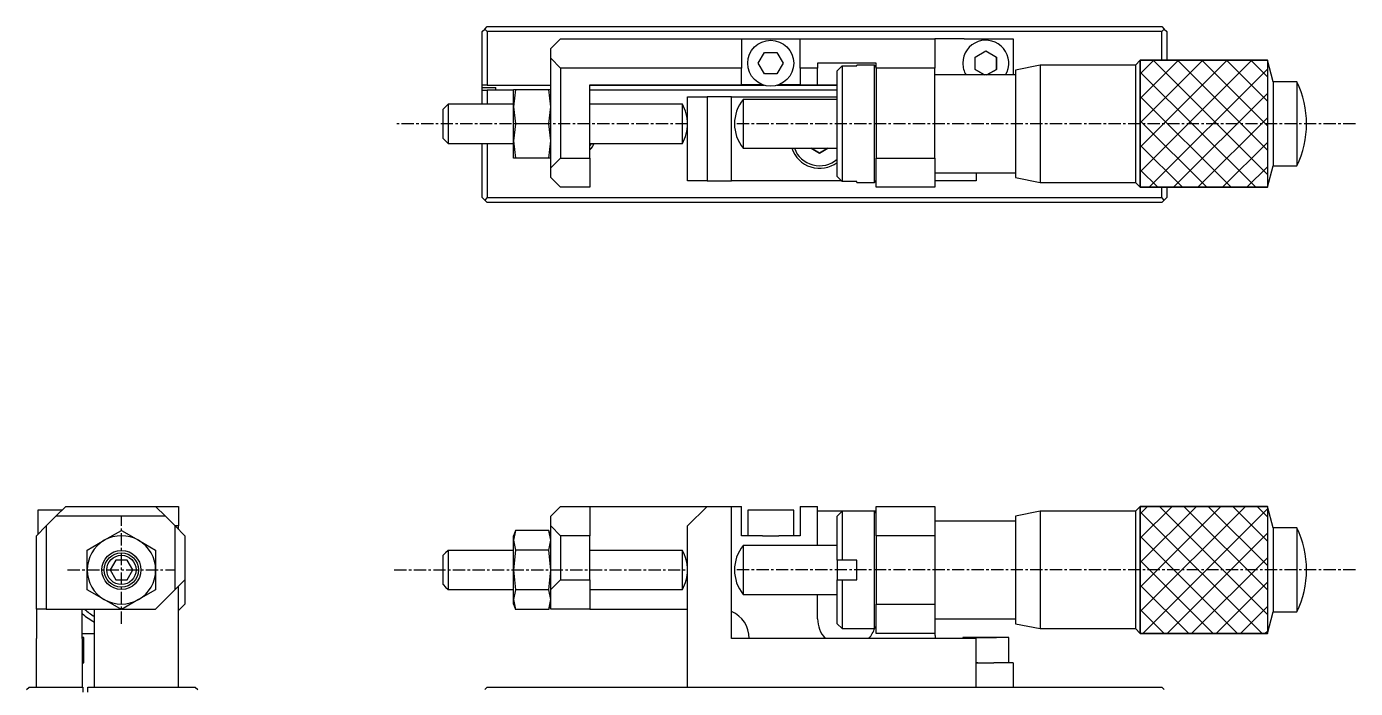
# Model space of a CAD drawing. Extents: x 10 to 357, y 10 to 245.
# Drawn here: x 65.2 to 201.2, y 177.3 to 245 of the extents above; entities that cross this region are included whole.
import ezdxf

# ---------------------------------------------------------------- set-up
doc = ezdxf.new("R2010")
doc.units = 0
doc.linetypes.add('CENTER', pattern=[2, 1.25, -0.25, 0.25, -0.25])
doc.layers.get('0').update_dxf_attribs({"linetype": 'CONTINUOUS'})
doc.layers.add('CENTER', color=1, linetype='CENTER')

msp = doc.modelspace()

# ---------------------------------------------------------------- linework, layer by layer
at = {"color": 7, "linetype": 'CONTINUOUS'}
for p, q in [((111.849996, 244.5), (112.099996, 244.75)), ((112.099996, 244.75), (112.349996, 245)), ((112.099996, 244.75), (112.349996, 244.5)), ((112.349996, 245), (181.349996, 245)), ((181.349996, 245), (181.599996, 244.75)), ((181.349996, 244.5), (181.599996, 244.75)), ((181.599996, 244.75), (181.849996, 244.5)), ((111.849996, 239), (111.849996, 244.5)), ((181.349996, 244.5), (112.349996, 244.5)), ((112.349996, 244.5), (112.349996, 239)), ((118.849996, 242.75), (119.849996, 243.75)), ((119.849996, 243.75), (138.349996, 243.75)), ((138.349996, 243.75), (138.349996, 240.75)), ((138.349996, 243.75), (144.349996, 243.75)), ((144.349996, 243.75), (158.149996, 243.75)), ((144.349996, 240.75), (144.349996, 243.75)), ((158.149996, 243.75), (158.149996, 240.75)), ((161.149996, 243.75), (158.149996, 243.75)), ((161.149996, 243.75), (166.149996, 243.75)), ((166.149996, 243.75), (166.149996, 240.05)), ((181.349996, 241.549999), (181.349996, 244.5)), ((181.849996, 244.5), (181.849996, 241.549999)), ((118.849996, 241.75), (118.849996, 242.75)), ((140.079826, 241.25), (140.714911, 242.35)), ((140.714911, 242.35), (141.985082, 242.35)), ((141.985082, 242.35), (142.620167, 241.25)), ((162.249997, 241.885085), (163.349997, 242.520171)), ((163.349997, 242.520171), (164.449997, 241.885085)), ((118.849996, 238.55), (118.849996, 241.75)), ((118.849996, 241.75), (119.849996, 240.75)), ((119.849996, 240.75), (119.849996, 231.55)), ((138.349996, 240.75), (119.849996, 240.75)), ((138.349996, 239.05), (138.349996, 240.75)), ((140.714911, 240.15), (140.079826, 241.25)), ((142.620167, 241.25), (141.985082, 240.15)), ((144.349996, 240.75), (144.349996, 239.05)), ((146.149996, 240.75), (144.349996, 240.75)), ((152.149996, 241.25), (146.149996, 241.25)), ((146.149996, 241.25), (146.149996, 240.75)), ((146.149996, 239.05), (146.149996, 240.75)), ((148.149997, 240.458327), (148.649997, 240.96608)), ((148.649997, 240.96608), (148.649996, 229.13392)), ((148.649997, 240.96608), (150.149997, 240.96608)), ((150.149997, 240.96608), (150.149997, 241.05)), ((150.149997, 240.96608), (150.149997, 241.05)), ((151.949997, 241.05), (150.149997, 241.05)), ((151.949996, 229.05), (151.949997, 241.05)), ((152.149997, 240.85), (151.949997, 241.05)), ((152.149996, 240.75), (152.149996, 241.25)), ((158.149996, 240.75), (152.149996, 240.75)), ((152.149996, 240.75), (152.149996, 231.55)), ((158.149996, 231.55), (158.149996, 240.75)), ((162.249997, 240.614915), (162.249997, 241.885085)), ((163.228457, 240.05), (162.249997, 240.614915)), ((162.249997, 240.614915), (163.228457, 240.05)), ((164.449997, 240.614915), (163.471536, 240.05)), ((163.471536, 240.05), (164.449997, 240.614915)), ((164.449997, 241.885085), (164.449997, 240.614915)), ((164.449997, 240.614915), (164.449997, 241.885085)), ((168.899995, 241.049996), (166.399996, 240.549997)), ((166.399996, 240.549997), (166.399996, 229.550003)), ((168.899995, 241.049996), (168.899995, 229.050004)), ((178.65, 241.049996), (168.899995, 241.049996)), ((179.150002, 241.549999), (178.65, 241.049996)), ((178.65, 241.049996), (178.65, 229.050004)), ((179.150002, 241.549999), (192.150003, 241.549999)), ((179.150002, 228.550001), (179.150002, 241.549999)), ((192.739491, 239.35), (192.150003, 241.549999)), ((192.150003, 241.549999), (192.150003, 228.550001)), ((141.985082, 240.15), (140.714911, 240.15)), ((148.149996, 229.641673), (148.149997, 240.458327)), ((148.149997, 239.693559), (148.149997, 240.458327)), ((166.399996, 240.05), (158.149996, 240.05)), ((192.739491, 239.35), (192.739491, 230.75)), ((195.150002, 239.35), (192.739491, 239.35)), ((195.150002, 239.35), (195.150002, 230.75)), ((112.349996, 239), (111.849996, 239)), ((111.849996, 238.75), (111.849996, 239)), ((111.849996, 238.75), (113.249996, 238.75)), ((111.849996, 238.5), (111.849996, 238.75)), ((111.849996, 237.05), (111.849996, 238.5)), ((111.849996, 238.5), (112.349996, 238.5)), ((112.349996, 239), (118.849996, 239)), ((112.349996, 238.5), (112.349996, 237.05)), ((115.048996, 238.5), (112.349996, 238.5)), ((113.249996, 238.5), (113.249996, 238.75)), ((115.247069, 238.55), (115.049996, 236.8)), ((115.049996, 238.55), (115.247069, 238.55)), ((115.049996, 236.8), (115.049996, 238.55)), ((115.247069, 238.55), (118.652924, 238.55)), ((118.849996, 236.8), (118.652924, 238.55)), ((118.652924, 238.55), (118.849996, 238.55)), ((118.849996, 237.05), (118.849996, 238.55)), ((122.849996, 231.55), (122.849996, 239.05)), ((122.849996, 239.05), (138.349996, 239.05)), ((122.849996, 239), (140.671764, 239)), ((148.149996, 238.5), (122.849996, 238.5)), ((140.523861, 239.05), (138.349996, 239.05)), ((142.028229, 239), (148.149997, 239)), ((144.349996, 239.05), (142.176132, 239.05)), ((144.349996, 239.05), (146.149996, 239.05)), ((146.149996, 239.05), (148.149997, 239.05)), ((108.099997, 236.8), (107.849997, 236.55)), ((107.849997, 235.05), (107.849997, 236.55)), ((108.349997, 237.05), (108.099997, 236.8)), ((108.349997, 237.05), (108.349997, 235.05)), ((115.049977, 237.05), (108.349997, 237.05)), ((115.049996, 236.8), (115.247069, 235.05)), ((115.049996, 233.3), (115.049996, 236.8)), ((118.652924, 235.05), (118.849996, 236.8)), ((118.849996, 233.05), (118.849996, 237.05)), ((132.314098, 237.05), (122.850016, 237.05)), ((132.314098, 235.05), (132.314098, 237.050005)), ((132.314098, 235.05), (132.314098, 237.05)), ((132.849997, 229.2), (132.849997, 237.8)), ((132.849997, 237.8), (134.849997, 237.8)), ((134.849997, 237.8), (134.849997, 229.2)), ((137.349997, 237.8), (134.849997, 237.8)), ((137.349997, 229.2), (137.349997, 237.8)), ((137.349997, 237.8), (148.149996, 237.8)), ((138.527505, 237.549996), (138.527505, 232.550004)), ((148.149996, 237.549996), (138.527505, 237.549996)), ((107.849997, 233.55), (107.849997, 235.05)), ((108.349997, 235.05), (108.349997, 233.05)), ((115.247069, 235.05), (115.049996, 233.3)), ((118.652924, 235.05), (115.247069, 235.05)), ((118.849996, 233.3), (118.652924, 235.05)), ((132.314098, 233.049995), (132.314098, 235.05)), ((132.314098, 233.05), (132.314098, 235.05)), ((107.849997, 233.55), (108.099997, 233.3)), ((108.099997, 233.3), (108.349997, 233.05)), ((108.349997, 233.05), (115.049977, 233.05)), ((111.849996, 227.5), (111.849996, 233.05)), ((112.349996, 233.05), (112.349996, 227.5)), ((115.049996, 233.3), (115.247069, 231.55)), ((115.049996, 231.55), (115.049996, 233.3)), ((118.652924, 231.55), (118.849996, 233.3)), ((118.849996, 231.55), (118.849996, 233.05)), ((122.850016, 233.05), (132.314098, 233.05)), ((138.527505, 232.550004), (148.149996, 232.550004)), ((146.349997, 232.056624), (145.495438, 232.550004)), ((145.495438, 232.550004), (146.349997, 232.056624)), ((147.204555, 232.550004), (146.349997, 232.056624)), ((146.349997, 232.056624), (147.204555, 232.550004)), ((115.247069, 231.55), (115.049996, 231.55)), ((118.652924, 231.55), (115.247069, 231.55)), ((118.849996, 231.55), (118.652924, 231.55)), ((118.849996, 230.55), (118.849996, 231.55)), ((119.849996, 231.55), (118.849996, 230.55)), ((119.849996, 231.55), (122.849996, 231.55)), ((122.849996, 231.55), (122.849996, 228.55)), ((152.149996, 228.55), (152.149996, 231.55)), ((152.149996, 231.55), (158.149996, 231.55)), ((158.149996, 231.55), (158.149996, 228.55)), ((118.849996, 229.55), (118.849996, 230.55)), ((148.149996, 229.641673), (148.149996, 230.406441)), ((158.149996, 230.05), (166.399996, 230.05)), ((162.349996, 230.05), (162.349996, 229.2)), ((192.150003, 228.550001), (192.739491, 230.75)), ((192.739491, 230.75), (195.150002, 230.75)), ((119.849996, 228.55), (118.849996, 229.55)), ((122.849996, 228.55), (119.849996, 228.55)), ((134.849997, 229.2), (132.849997, 229.2)), ((134.849997, 229.2), (137.349997, 229.2)), ((148.584926, 229.2), (137.349997, 229.2)), ((148.649996, 229.13392), (148.149996, 229.641673)), ((150.149996, 229.13392), (148.649996, 229.13392)), ((150.149996, 229.05), (150.149996, 229.13392)), ((150.149996, 229.05), (150.149996, 229.13392)), ((150.149996, 229.05), (151.949996, 229.05)), ((151.949996, 229.05), (152.149996, 229.25)), ((152.149996, 229.2), (152.099996, 229.2)), ((158.149996, 228.55), (152.149996, 228.55)), ((162.349996, 229.2), (158.149996, 229.2)), ((166.399996, 229.550003), (168.899995, 229.050004)), ((168.899995, 229.050004), (178.65, 229.050004)), ((178.65, 229.050004), (179.150002, 228.550001)), ((192.150003, 228.550001), (179.150002, 228.550001)), ((181.349996, 227.5), (181.349996, 228.550001)), ((181.849996, 228.550001), (181.849996, 227.5)), ((112.099996, 227.25), (111.849996, 227.5)), ((112.349996, 227.5), (112.099996, 227.25)), ((112.349996, 227), (112.099996, 227.25)), ((112.349996, 227.5), (181.349996, 227.5)), ((181.349996, 227), (112.349996, 227)), ((181.599996, 227.25), (181.349996, 227.5)), ((181.599996, 227.25), (181.349996, 227)), ((181.849996, 227.5), (181.599996, 227.25)), ((68.25, 194.9), (69.25, 195.9)), ((69.25, 195.9), (78.45, 195.9)), ((78.45, 195.9), (79.45, 194.9)), ((78.45, 195.9), (80.8, 195.9)), ((80.8, 195.9), (80.8, 193.9)), ((119.849996, 195.9), (118.849996, 194.9)), ((119.849996, 195.9), (122.849996, 195.9)), ((122.849996, 195.9), (122.849996, 192.9)), ((122.849996, 195.9), (134.849997, 195.9)), ((134.849997, 195.9), (132.849997, 193.9)), ((134.849997, 195.9), (137.349997, 195.9)), ((137.349997, 195.9), (138.349996, 195.9)), ((137.349997, 182.4), (137.349997, 195.9)), ((138.349996, 192.9), (138.349996, 195.9)), ((144.349996, 195.9), (144.349996, 192.9)), ((144.349996, 195.9), (146.149996, 195.9)), ((146.149996, 191.899996), (146.149996, 195.9)), ((152.149996, 192.9), (152.149996, 195.9)), ((152.149996, 195.9), (158.149996, 195.9)), ((158.149996, 195.9), (158.149996, 192.9)), ((179.150002, 195.899999), (178.65, 195.399996)), ((179.150002, 195.899999), (192.150003, 195.899999)), ((179.150002, 182.900001), (179.150002, 195.899999)), ((192.739491, 193.7), (192.150003, 195.899999)), ((192.150003, 195.899999), (192.150003, 182.900001)), ((68.85, 195.5), (66.4, 195.5)), ((66.4, 195.5), (66.4, 193.05)), ((68.25, 194.9), (67.25, 193.9)), ((79.45, 194.9), (68.25, 194.9)), ((80.45, 193.9), (79.45, 194.9)), ((118.849996, 193.9), (118.849996, 194.9)), ((143.699996, 195.5), (138.999996, 195.5)), ((138.999996, 195.5), (138.999996, 192.9)), ((143.699996, 192.9), (143.699996, 195.5)), ((148.649997, 195.4), (146.149996, 195.4)), ((148.649997, 195.4), (148.149997, 194.9)), ((148.149997, 190.4), (148.149997, 194.9)), ((151.949997, 195.4), (148.649997, 195.4)), ((148.649997, 195.4), (148.649997, 190.4)), ((151.949997, 195.4), (148.649997, 195.4)), ((151.949996, 183.4), (151.949997, 195.4)), ((152.149996, 195.4), (151.949997, 195.4)), ((152.149997, 195.2), (151.949997, 195.4)), ((166.399996, 194.4), (158.149996, 194.4)), ((168.899995, 195.399996), (166.399996, 194.899997)), ((166.399996, 194.899997), (166.399996, 183.900003)), ((168.899995, 195.399996), (168.899995, 183.400004)), ((178.65, 195.399996), (168.899995, 195.399996)), ((178.65, 195.399996), (178.65, 183.400004)), ((67.25, 193.9), (66.25, 192.9)), ((67.25, 193.9), (67.25, 185.4)), ((73.2, 192.431089), (74.95, 193.441452)), ((74.95, 193.441452), (76.7, 192.431089)), ((80.45, 187.4), (80.45, 193.9)), ((81.45, 192.9), (80.45, 193.9)), ((80.8, 193.9), (80.45, 193.9)), ((80.8, 193.55), (80.8, 193.9)), ((115.247069, 193.441452), (115.049996, 192.431089)), ((115.247069, 193.441452), (115.049996, 192.9)), ((118.652924, 193.441452), (115.247069, 193.441452)), ((118.849996, 192.431089), (118.652924, 193.441452)), ((118.849996, 192.9), (118.652924, 193.441452)), ((119.849996, 192.9), (118.849996, 193.9)), ((118.849996, 191.4), (118.849996, 193.9)), ((132.849997, 177.4), (132.849997, 193.9)), ((192.739491, 193.7), (192.739491, 185.1)), ((195.150002, 193.7), (192.739491, 193.7)), ((195.150002, 193.7), (195.150002, 185.1)), ((66.25, 185.4), (66.25, 192.9)), ((71.45, 191.420726), (73.2, 192.431089)), ((76.7, 192.431089), (78.45, 191.420726)), ((81.45, 192.9), (81.45, 188.4)), ((115.049996, 192.431089), (115.049996, 192.9)), ((115.049996, 189.4), (115.049996, 192.431089)), ((115.049996, 192.431089), (115.247069, 191.420726)), ((118.652924, 191.420726), (118.849996, 192.431089)), ((122.849996, 192.9), (119.849996, 192.9)), ((119.849996, 192.9), (119.849996, 188.4)), ((122.849996, 188.4), (122.849996, 192.9)), ((140.523861, 192.9), (138.349996, 192.9)), ((138.527505, 191.899996), (138.527505, 186.900004)), ((148.149997, 191.899996), (138.527505, 191.899996)), ((140.523861, 192.9), (142.176132, 192.9)), ((144.349996, 192.9), (142.176132, 192.9)), ((158.149996, 192.9), (152.149996, 192.9)), ((152.149996, 192.9), (152.149996, 185.9)), ((158.149996, 192.9), (158.149996, 185.9)), ((71.45, 189.4), (71.45, 191.420726)), ((74.37265, 190.4), (73.795299, 189.4)), ((75.52735, 190.4), (74.37265, 190.4)), ((76.104701, 189.4), (75.52735, 190.4)), ((78.45, 191.420726), (78.45, 189.4)), ((108.099997, 191.15), (107.849997, 190.9)), ((107.849997, 187.9), (107.849997, 190.9)), ((108.349997, 191.4), (108.099997, 191.15)), ((108.349997, 191.4), (108.349997, 187.4)), ((115.049977, 191.4), (108.349997, 191.4)), ((115.247069, 191.420726), (115.049996, 189.4)), ((118.652924, 191.420726), (115.247069, 191.420726)), ((118.849996, 189.4), (118.652924, 191.420726)), ((118.849996, 187.4), (118.849996, 191.4)), ((132.314098, 191.4), (122.850016, 191.4)), ((132.314098, 187.399995), (132.314098, 191.400005)), ((132.314098, 187.4), (132.314098, 191.4)), ((148.149996, 190.40007), (148.149996, 188.4)), ((148.649996, 190.4), (148.149996, 190.4)), ((150.149996, 190.4), (148.649996, 190.4)), ((150.149996, 188.4), (150.149997, 190.4)), ((71.45, 187.379274), (71.45, 189.4)), ((73.795299, 189.4), (74.37265, 188.4)), ((75.52735, 188.4), (76.104701, 189.4)), ((78.45, 189.4), (78.45, 187.379274)), ((115.049996, 186.368911), (115.049996, 189.4)), ((115.049996, 189.4), (115.247069, 187.379274)), ((118.652924, 187.379274), (118.849996, 189.4)), ((74.37265, 188.4), (75.52735, 188.4)), ((80.45, 187.4), (81.45, 188.4)), ((80.8, 177.4), (80.8, 187.75)), ((81.45, 188.4), (81.45, 185.9)), ((107.849997, 187.9), (108.099997, 187.65)), ((108.099997, 187.65), (108.349997, 187.4)), ((118.849996, 187.4), (119.849996, 188.4)), ((119.849996, 188.4), (122.849996, 188.4)), ((122.849996, 188.4), (122.849996, 185.4)), ((148.149996, 188.4), (148.649996, 188.4)), ((148.149996, 183.9), (148.149996, 188.4)), ((148.649996, 188.4), (148.649996, 183.4)), ((148.649996, 188.4), (150.149996, 188.4)), ((73.2, 186.368911), (71.45, 187.379274)), ((74.95, 185.358548), (73.2, 186.368911)), ((76.7, 186.368911), (74.95, 185.358548)), ((78.45, 187.379274), (76.7, 186.368911)), ((78.45, 185.4), (80.45, 187.4)), ((108.349997, 187.4), (115.049977, 187.4)), ((115.247069, 187.379274), (115.049996, 186.368911)), ((115.049996, 186.368911), (115.247069, 185.358548)), ((115.049996, 185.9), (115.049996, 186.368911)), ((118.652924, 187.379274), (115.247069, 187.379274)), ((118.849996, 186.368911), (118.652924, 187.379274)), ((118.652924, 185.358548), (118.849996, 186.368911)), ((118.849996, 185.4), (118.849996, 187.4)), ((122.850016, 187.4), (132.314098, 187.4)), ((138.527505, 186.900004), (148.149997, 186.900004)), ((146.149996, 184.4), (146.149996, 186.900004)), ((67.25, 185.4), (66.25, 185.4)), ((66.25, 185.4), (66.25, 182.4)), ((67.25, 185.4), (74.878203, 185.4)), ((70.95, 182.4), (70.95, 185.4)), ((72.2, 177.4), (72.2, 185.4)), ((75.021797, 185.4), (78.45, 185.4)), ((80.8, 185.25), (81.45, 185.9)), ((115.049996, 185.9), (115.247069, 185.358548)), ((118.652924, 185.358548), (115.247069, 185.358548)), ((118.652924, 185.358548), (118.849996, 185.9)), ((122.849996, 185.4), (118.849996, 185.4)), ((122.849996, 185.4), (132.849997, 185.4)), ((152.149996, 185.9), (158.149996, 185.9)), ((152.149996, 182.9), (152.149996, 185.9)), ((158.149996, 185.9), (158.149996, 182.9)), ((192.150003, 182.900001), (192.739491, 185.1)), ((192.739491, 185.1), (195.150002, 185.1)), ((148.149996, 183.9), (148.649996, 183.4)), ((151.949996, 183.4), (152.149996, 183.6)), ((158.149996, 184.4), (166.399996, 184.4)), ((166.399996, 183.900003), (168.899995, 183.400004)), ((66.25, 177.4), (66.25, 182.4)), ((70.95, 182.9), (72.2, 182.9)), ((71.1, 182.5), (70.95, 182.5)), ((70.95, 182.4), (70.95, 177.4)), ((71.1, 179.9), (71.1, 182.5)), ((162.349996, 182.4), (137.349997, 182.4)), ((148.649996, 183.4), (151.949996, 183.4)), ((158.149996, 182.9), (152.149996, 182.9)), ((165.699997, 182.5), (160.999997, 182.5)), ((165.699997, 182.5), (160.999997, 182.5)), ((160.999997, 182.5), (160.999997, 182.4)), ((162.249997, 182.5), (163.349997, 182.5)), ((163.349997, 182.5), (162.249997, 182.5)), ((162.349996, 177.4), (162.349996, 182.4)), ((164.449997, 182.5), (163.349997, 182.5)), ((163.349997, 182.5), (164.449997, 182.5)), ((165.699996, 179.9), (165.699997, 182.5)), ((168.899995, 183.400004), (178.65, 183.400004)), ((178.65, 183.400004), (179.150002, 182.900001)), ((192.150003, 182.900001), (179.150002, 182.900001)), ((70.95, 179.9), (71.1, 179.9)), ((70.95, 179.9), (71.1, 179.9)), ((162.523861, 179.9), (162.349996, 179.9)), ((162.349996, 179.9), (162.523861, 179.9)), ((162.523861, 179.9), (164.176132, 179.9)), ((166.149996, 179.9), (164.176132, 179.9)), ((166.149996, 179.9), (166.149996, 177.4)), ((65.25, 177.15), (65.5, 177.4)), ((65.5, 177.4), (71, 177.4)), ((71, 177.4), (71, 176.9)), ((71.5, 177.4), (82.5, 177.4)), ((71.5, 176.9), (71.5, 177.4)), ((82.5, 177.4), (82.75, 177.15)), ((112.349996, 177.4), (112.099996, 177.15)), ((112.349996, 177.4), (181.349996, 177.4)), ((181.599996, 177.15), (181.349996, 177.4))]:
    msp.add_line(p, q, dxfattribs=at)
at = {"color": 3, "linetype": 'CONTINUOUS'}
for p, q in [((179.150002, 241.549999), (179.150002, 228.550001)), ((192.150003, 241.549999), (179.150002, 241.549999)), ((179.150002, 240.150002), (180.549999, 241.549999)), ((179.150002, 237.650002), (183.049999, 241.549999)), ((179.150002, 235.150002), (185.549999, 241.549999)), ((179.150002, 232.650002), (188.049999, 241.549999)), ((179.150002, 230.150002), (190.549999, 241.549999)), ((180.050001, 228.550001), (192.150003, 240.650003)), ((180.450001, 241.549999), (192.150003, 229.849997)), ((182.950001, 241.549999), (192.150003, 232.349997)), ((185.450001, 241.549999), (192.150003, 234.849997)), ((187.950001, 241.549999), (192.150003, 237.349997)), ((190.450001, 241.549999), (192.150003, 239.849997)), ((192.150003, 241.549999), (192.150003, 228.550001)), ((179.150002, 240.349998), (190.949999, 228.550001)), ((179.150002, 237.849998), (188.449999, 228.550001)), ((182.550001, 228.550001), (192.150003, 238.150003)), ((179.150002, 235.349998), (185.949999, 228.550001)), ((185.050001, 228.550001), (192.150003, 235.650003)), ((179.150002, 232.849998), (183.449999, 228.550001)), ((187.550001, 228.550001), (192.150003, 233.150003)), ((179.150002, 230.349998), (180.949999, 228.550001)), ((190.050001, 228.550001), (192.150003, 230.650003)), ((179.150002, 228.550001), (192.150003, 228.550001)), ((179.150002, 195.899999), (179.150002, 182.900001)), ((192.150003, 195.899999), (179.150002, 195.899999)), ((179.150002, 195.150002), (179.899999, 195.899999)), ((179.150002, 192.650002), (182.399999, 195.899999)), ((179.150002, 190.150002), (184.899999, 195.899999)), ((179.150002, 187.650002), (187.399999, 195.899999)), ((179.150002, 185.150002), (189.899999, 195.899999)), ((181.100001, 195.899999), (192.150003, 184.849997)), ((183.600001, 195.899999), (192.150003, 187.349997)), ((186.100001, 195.899999), (192.150003, 189.849997)), ((188.600001, 195.899999), (192.150003, 192.349997)), ((191.100001, 195.899999), (192.150003, 194.849997)), ((192.150003, 195.899999), (192.150003, 182.900001)), ((179.150002, 195.349998), (191.599999, 182.900001)), ((179.400001, 182.900001), (192.150003, 195.650003)), ((181.900001, 182.900001), (192.150003, 193.150003)), ((179.150002, 192.849998), (189.099999, 182.900001)), ((179.150002, 190.349998), (186.599999, 182.900001)), ((184.400001, 182.900001), (192.150003, 190.650003)), ((179.150002, 187.849998), (184.099999, 182.900001)), ((186.900001, 182.900001), (192.150003, 188.150003)), ((179.150002, 185.349998), (181.599999, 182.900001)), ((189.400001, 182.900001), (192.150003, 185.650003)), ((179.150002, 182.900001), (192.150003, 182.900001)), ((191.900001, 182.900001), (192.150003, 183.150003))]:
    msp.add_line(p, q, dxfattribs=at)
at = {"color": 7, "linetype": 'CONTINUOUS'}
for centre, radius in [((141.349996, 241.25), 2.35), ((74.95, 189.4), 2), ((74.95, 189.4), 1.5)]:
    msp.add_circle(centre, radius, dxfattribs=at)
at = {"color": 3, "linetype": 'CONTINUOUS'}
msp.add_circle((74.95, 189.4), 1.75, dxfattribs=at)
at = {"color": 7, "linetype": 'CONTINUOUS'}
for centre, radius, start, end in [((163.349997, 241.25), 2.35, 329.293644, 180), ((163.349997, 241.25), 2.35, 180, 210.706356), ((186.405002, 235.049998), 9.745001, 333.816215, 26.183798), ((114.849996, 236), 3.2, 159.635865, 160.84499), ((128.849996, 235.05), 4, 0, 30), ((141.650001, 235.049997), 3.999997, 141.317795, 218.682173), ((128.849996, 235.05), 4, 330, 0), ((121.849996, 233.5), 1.25, 323.130102, 338.899804), ((146.349996, 233.5), 3, 198.461378, 306.869896), ((146.349997, 233.5), 2.75, 200.209457, 310.885191), ((186.405002, 189.4), 9.745001, 333.816209, 26.183791), ((74.95, 189.4), 3.5, 120, 180), ((74.95, 189.4), 3.5, 60, 120), ((74.95, 189.4), 3.5, 0, 60), ((141.650001, 189.4), 3.999997, 141.317811, 218.682189), ((128.849996, 189.4), 4, 0, 30), ((74.95, 189.4), 3.5, 180, 240), ((74.95, 189.4), 3.5, 300, 0), ((128.849996, 189.4), 4, 330, 0), ((74.95, 189.4), 3.5, 240, 300), ((74.95, 189.4), 6, 228.189685, 242.720387), ((74.95, 189.4), 5.5, 226.658242, 240), ((136.149996, 182.4), 3, 0, 66.421822), ((149.149996, 184.4), 3, 180, 221.810315), ((149.149996, 184.4), 3, 318.189685, 341.405562), ((161.149996, 182.9), 3, 180, 189.594068)]:
    msp.add_arc(centre, radius, start, end, dxfattribs=at)
at = {"color": 3, "linetype": 'CONTINUOUS'}
msp.add_arc((121.849996, 233.5), 1.5, 311.810315, 342.542397, dxfattribs=at)
at = {"layer": 'CENTER', "color": 1, "linetype": 'CENTER'}
for p, q in [((132.849996, 235.05), (102.849997, 235.05)), ((201.150003, 235.05), (137.650004, 235.05)), ((74.95, 183.9), (74.95, 194.9)), ((69.45, 189.4), (80.45, 189.4)), ((102.849997, 189.4), (132.849996, 189.4)), ((201.150003, 189.4), (137.650004, 189.4))]:
    msp.add_line(p, q, dxfattribs=at)

doc.saveas('drawing.dxf')
